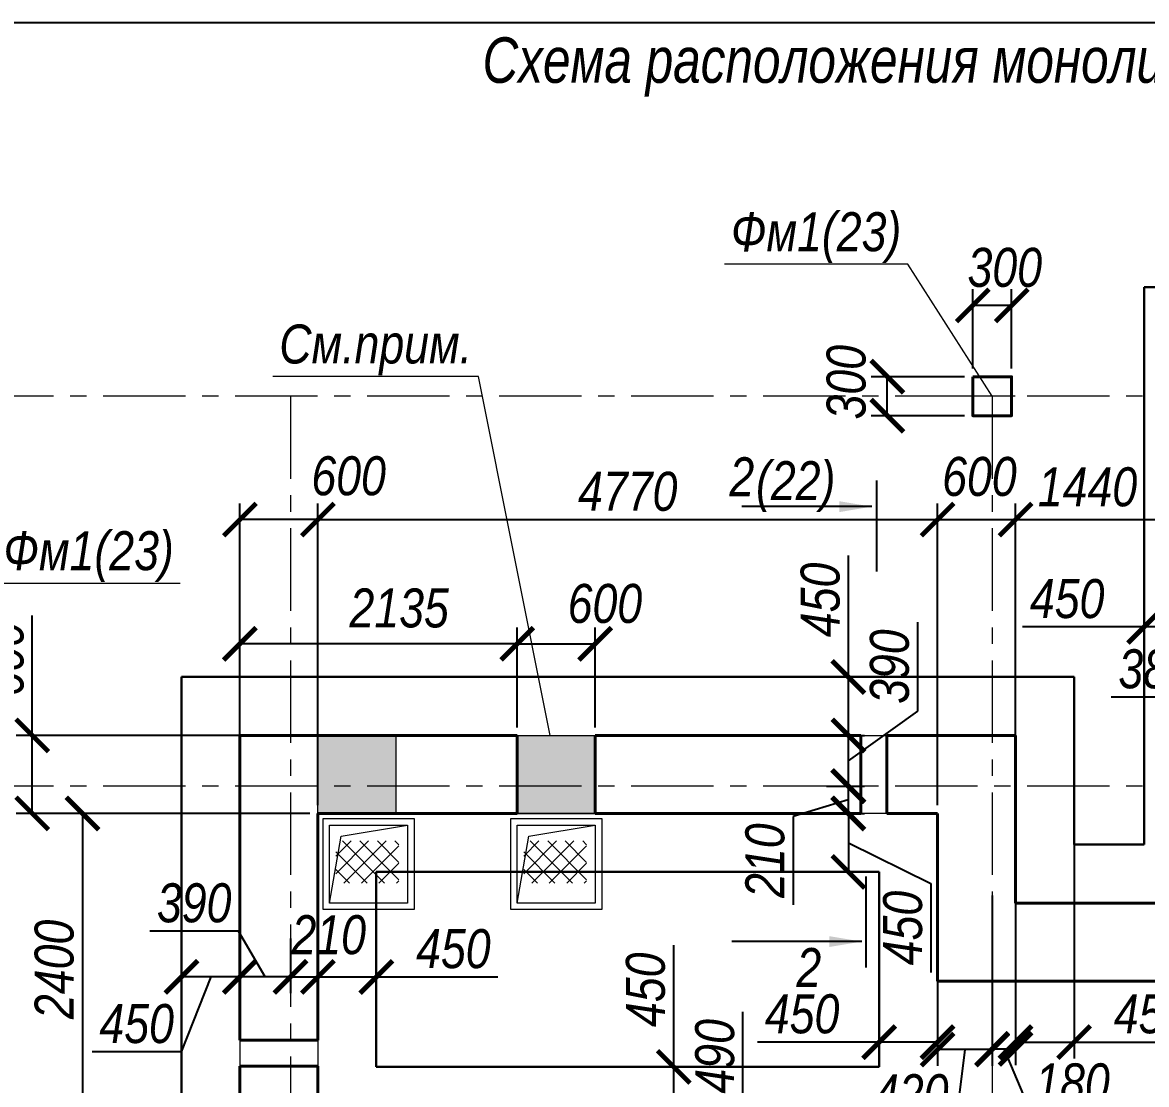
# Model space of a CAD drawing. Header units: millimetres. Extents: x 1582001 to 3303937, y 226471 to 491235.
# Drawn here: x 1798489 to 1807140, y 341973 to 350145 of the extents above; entities that cross this region are included whole.
import ezdxf

# ---------------------------------------------------------------- set-up
doc = ezdxf.new("R2010")
doc.units = ezdxf.units.MM
doc.linetypes.add('CENTER', pattern=[50.8, 31.75, -6.35, 6.35, -6.35])
doc.linetypes.add('DASHDOT', pattern=[25.4, 12.7, -6.35, 0, -6.35])
doc.layers.get('Defpoints').update_dxf_attribs({"color": 255, "lineweight": 30})
doc.layers.add('Spezifikazia', color=250, linetype='Continuous')
doc.layers.add('Формуляр', color=138, linetype='Continuous')
for name, color, linetype, lineweight in [('Оси', 251, 'CENTER', 9), ('Размеры', 7, 'Continuous', 18), ('средние', 92, 'Continuous', 30), ('Стены несущие', 7, 'Continuous', 40), ('Штриховка', 252, 'Continuous', 15)]:
    doc.layers.add(name, color=color, linetype=linetype, lineweight=lineweight)
doc.styles.get("Standard").update_dxf_attribs({"font": 'ARIALNI.TTF', "height": 300})
doc.styles.add('STYLE1', font='ARIALNI.TTF', dxfattribs={"height": 300})
doc.styles.add('Текст', font='ARIALNI.TTF')
doc.dimstyles.new('ISO-25', dxfattribs={"dimscale": 100, "dimtxt": 2.5, "dimasz": 2.5, "dimexe": 1.25, "dimexo": 0.625, "dimtad": 1, "dimdec": 0, "dimtxsty": 'Standard', "dimblk": 'ARCHTICK', "dimcen": 2.5, "dimadec": 0, "dimazin": 0, "dimtfac": 1, "dimtdec": 0, "dimtmove": 0, "dimatfit": 3, "dimfxl": 0, "dimarcsym": 0})

# ---------------------------------------------------------------- blocks, each defined once
blk = doc.blocks.new('_ArchTick')
at = {"color": 0, "linetype": 'ByBlock', "const_width": 0.15}
blk.add_lwpolyline([(-0.5, -0.5), (0.5, 0.5)], dxfattribs=at)
blk = doc.blocks.new('*D1359')
at = {"layer": 'Defpoints', "color": 0, "lineweight": -3, "transparency": 16777216}
for p in [(1805532, 346319.8), (1800762, 344058.8), (1805532, 344058.8)]:
    blk.add_point(p, dxfattribs=at)
at = {"layer": 'Размеры', "color": 0, "lineweight": -2, "transparency": 16777216}
for p, q in [((1800762, 344121.3), (1800762, 346444.8)), ((1805532, 344121.3), (1805532, 346444.8)), ((1800762, 346319.8), (1805532, 346319.8))]:
    blk.add_line(p, q, dxfattribs=at)
at = {"layer": 'Размеры', "color": 0, "lineweight": -2, "transparency": 16777216, "xscale": 250, "yscale": 250, "zscale": 250, "rotation": 180}
blk.add_blockref('_ArchTick', (1800762, 346319.8), dxfattribs=at)
at = {"layer": 'Размеры', "color": 0, "lineweight": -2, "transparency": 16777216, "xscale": 250, "yscale": 250, "zscale": 250}
blk.add_blockref('_ArchTick', (1805532, 346319.8), dxfattribs=at)
at = {"layer": 'Размеры', "color": 0, "transparency": 16777216, "insert": (1803147, 346535.5), "char_height": 300, "attachment_point": 5}
blk.add_mtext('4770', dxfattribs=at)
blk = doc.blocks.new('*D1360')
at = {"layer": 'Defpoints', "color": 0, "lineweight": -3, "transparency": 16777216}
for p in [(1800162, 346319.8), (1800162, 344058.8), (1800762, 344058.8)]:
    blk.add_point(p, dxfattribs=at)
at = {"layer": 'Размеры', "color": 0, "lineweight": -2, "transparency": 16777216}
for p, q in [((1800162, 344121.3), (1800162, 346444.8)), ((1800762, 344121.3), (1800762, 346444.8)), ((1800762, 346319.8), (1800162, 346319.8))]:
    blk.add_line(p, q, dxfattribs=at)
at = {"layer": 'Размеры', "color": 0, "lineweight": -2, "transparency": 16777216, "xscale": 250, "yscale": 250, "zscale": 250, "rotation": 180}
blk.add_blockref('_ArchTick', (1800162, 346319.8), dxfattribs=at)
at = {"layer": 'Размеры', "color": 0, "lineweight": -2, "transparency": 16777216, "xscale": 250, "yscale": 250, "zscale": 250}
blk.add_blockref('_ArchTick', (1800762, 346319.8), dxfattribs=at)
at = {"layer": 'Размеры', "color": 0, "transparency": 16777216, "insert": (1800999, 346654.8), "char_height": 300, "attachment_point": 5}
blk.add_mtext('600', dxfattribs=at)
blk = doc.blocks.new('*D1361')
at = {"layer": 'Defpoints', "color": 0, "lineweight": -3, "ltscale": 100, "transparency": 16777216}
for p in [(1806132, 346319.8), (1805532, 344058.8), (1806132, 344013.8)]:
    blk.add_point(p, dxfattribs=at)
at = {"layer": 'Размеры', "color": 0, "lineweight": -2, "ltscale": 100, "transparency": 16777216}
for p, q in [((1805532, 344121.3), (1805532, 346444.8)), ((1806132, 344076.3), (1806132, 346444.8)), ((1805532, 346319.8), (1806132, 346319.8))]:
    blk.add_line(p, q, dxfattribs=at)
at = {"layer": 'Размеры', "color": 0, "lineweight": -2, "ltscale": 100, "transparency": 16777216, "xscale": 250, "yscale": 250, "zscale": 250, "rotation": 180}
blk.add_blockref('_ArchTick', (1805532, 346319.8), dxfattribs=at)
at = {"layer": 'Размеры', "color": 0, "lineweight": -2, "ltscale": 100, "transparency": 16777216, "xscale": 250, "yscale": 250, "zscale": 250}
blk.add_blockref('_ArchTick', (1806132, 346319.8), dxfattribs=at)
at = {"layer": 'Размеры', "color": 0, "ltscale": 100, "transparency": 16777216, "insert": (1805853.9, 346649.6), "char_height": 300, "attachment_point": 5}
blk.add_mtext('600', dxfattribs=at)
blk = doc.blocks.new('*D1362')
at = {"layer": 'Defpoints', "color": 0, "lineweight": -3, "ltscale": 100, "transparency": 16777216}
for p in [(1807572, 346319.8), (1806132, 346090.2), (1807572, 345011.8)]:
    blk.add_point(p, dxfattribs=at)
at = {"layer": 'Размеры', "color": 0, "lineweight": -2, "ltscale": 100, "transparency": 16777216}
for p, q in [((1806132, 346152.7), (1806132, 346444.8)), ((1807572, 345074.3), (1807572, 346444.8)), ((1806132, 346319.8), (1807572, 346319.8))]:
    blk.add_line(p, q, dxfattribs=at)
at = {"layer": 'Размеры', "color": 0, "lineweight": -2, "ltscale": 100, "transparency": 16777216, "xscale": 250, "yscale": 250, "zscale": 250, "rotation": 180}
blk.add_blockref('_ArchTick', (1806132, 346319.8), dxfattribs=at)
at = {"layer": 'Размеры', "color": 0, "lineweight": -2, "ltscale": 100, "transparency": 16777216, "xscale": 250, "yscale": 250, "zscale": 250}
blk.add_blockref('_ArchTick', (1807572, 346319.8), dxfattribs=at)
at = {"layer": 'Размеры', "color": 0, "ltscale": 100, "transparency": 16777216, "insert": (1806685.8, 346570), "char_height": 300, "attachment_point": 5}
blk.add_mtext('1440', dxfattribs=at)
blk = doc.blocks.new('*D1363')
at = {"layer": 'Defpoints', "color": 0, "lineweight": -3, "transparency": 16777216}
for p in [(1801212, 342858.8), (1800762, 342800.7), (1801212, 342800.7)]:
    blk.add_point(p, dxfattribs=at)
at = {"layer": 'Размеры', "color": 0, "lineweight": -2, "transparency": 16777216}
for p, q in [((1800762, 342863.2), (1800762, 342925.7)), ((1800762, 342800.7), (1801212, 342800.7)), ((1801212, 342800.7), (1802147.9, 342800.7)), ((1801212, 342796.3), (1801212, 342675.7))]:
    blk.add_line(p, q, dxfattribs=at)
at = {"layer": 'Размеры', "color": 0, "lineweight": -2, "transparency": 16777216, "xscale": 250, "yscale": 250, "zscale": 250, "rotation": 180}
blk.add_blockref('_ArchTick', (1800762, 342800.7), dxfattribs=at)
at = {"layer": 'Размеры', "color": 0, "lineweight": -2, "transparency": 16777216, "xscale": 250, "yscale": 250, "zscale": 250}
blk.add_blockref('_ArchTick', (1801212, 342800.7), dxfattribs=at)
at = {"layer": 'Размеры', "color": 0, "transparency": 16777216, "insert": (1801805, 343016.3), "char_height": 300, "attachment_point": 5}
blk.add_mtext('450', dxfattribs=at)
blk = doc.blocks.new('*D1364')
at = {"layer": 'Defpoints', "color": 0, "lineweight": -3, "transparency": 16777216}
for p in [(1799712, 343069.2), (1800162, 343069.2), (1799712, 342801.8)]:
    blk.add_point(p, dxfattribs=at)
at = {"layer": 'Размеры', "color": 0, "lineweight": -2, "transparency": 16777216}
for p, q in [((1799712, 343006.7), (1799712, 342676.8)), ((1800162, 343006.7), (1800162, 342676.8)), ((1799937, 342801.8), (1799710.3, 342224.3)), ((1800162, 342801.8), (1799712, 342801.8)), ((1799710.3, 342224.3), (1799024.4, 342224.3))]:
    blk.add_line(p, q, dxfattribs=at)
at = {"layer": 'Размеры', "color": 0, "lineweight": -2, "transparency": 16777216, "xscale": 250, "yscale": 250, "zscale": 250, "rotation": 180}
blk.add_blockref('_ArchTick', (1799712, 342801.8), dxfattribs=at)
at = {"layer": 'Размеры', "color": 0, "lineweight": -2, "transparency": 16777216, "xscale": 250, "yscale": 250, "zscale": 250}
blk.add_blockref('_ArchTick', (1800162, 342801.8), dxfattribs=at)
at = {"layer": 'Размеры', "color": 0, "transparency": 16777216, "insert": (1799367.4, 342440), "char_height": 300, "attachment_point": 5}
blk.add_mtext('450', dxfattribs=at)
blk = doc.blocks.new('*D1365')
at = {"layer": 'Defpoints', "color": 0, "lineweight": -3, "transparency": 16777216}
for p in [(1805082, 343061.3), (1805532, 343061.3), (1805082, 342299.2)]:
    blk.add_point(p, dxfattribs=at)
at = {"layer": 'Размеры', "color": 0, "lineweight": -2, "transparency": 16777216}
for p, q in [((1805082, 342998.8), (1805082, 342174.2)), ((1805532, 342998.8), (1805532, 342174.2)), ((1805082, 342299.2), (1804146.1, 342299.2)), ((1805532, 342299.2), (1805082, 342299.2))]:
    blk.add_line(p, q, dxfattribs=at)
at = {"layer": 'Размеры', "color": 0, "lineweight": -2, "transparency": 16777216, "xscale": 250, "yscale": 250, "zscale": 250, "rotation": 180}
blk.add_blockref('_ArchTick', (1805082, 342299.2), dxfattribs=at)
at = {"layer": 'Размеры', "color": 0, "lineweight": -2, "transparency": 16777216, "xscale": 250, "yscale": 250, "zscale": 250}
blk.add_blockref('_ArchTick', (1805532, 342299.2), dxfattribs=at)
at = {"layer": 'Размеры', "color": 0, "transparency": 16777216, "insert": (1804489.1, 342514.9), "char_height": 300, "attachment_point": 5}
blk.add_mtext('450', dxfattribs=at)
blk = doc.blocks.new('*D1369')
at = {"layer": 'Defpoints', "color": 0, "lineweight": -3, "ltscale": 100, "transparency": 16777216}
for p in [(1807122, 345494.4), (1807572, 345494.4), (1807122, 344663.8)]:
    blk.add_point(p, dxfattribs=at)
at = {"layer": 'Размеры', "color": 0, "lineweight": -2, "ltscale": 100, "transparency": 16777216}
for p, q in [((1807122, 344726.3), (1807122, 345619.4)), ((1807572, 345556.9), (1807572, 345619.4)), ((1807122, 345494.4), (1806186.1, 345494.4)), ((1807572, 345494.4), (1807122, 345494.4))]:
    blk.add_line(p, q, dxfattribs=at)
at = {"layer": 'Размеры', "color": 0, "lineweight": -2, "ltscale": 100, "transparency": 16777216, "xscale": 250, "yscale": 250, "zscale": 250, "rotation": 180}
blk.add_blockref('_ArchTick', (1807122, 345494.4), dxfattribs=at)
at = {"layer": 'Размеры', "color": 0, "lineweight": -2, "ltscale": 100, "transparency": 16777216, "xscale": 250, "yscale": 250, "zscale": 250}
blk.add_blockref('_ArchTick', (1807572, 345494.4), dxfattribs=at)
at = {"layer": 'Размеры', "color": 0, "ltscale": 100, "transparency": 16777216, "insert": (1806529.1, 345710.1), "char_height": 300, "attachment_point": 5}
blk.add_mtext('450', dxfattribs=at)
blk = doc.blocks.new('*D1371')
at = {"layer": 'Defpoints', "color": 0, "lineweight": -3, "transparency": 16777216}
for p in [(1804845.5, 345108.8), (1804980.3, 345108.8), (1804980.3, 344658.8)]:
    blk.add_point(p, dxfattribs=at)
at = {"layer": 'Размеры', "color": 0, "lineweight": -2, "transparency": 16777216}
for p, q in [((1804845.5, 345108.8), (1804845.5, 346044.7)), ((1804917.8, 345108.8), (1804720.5, 345108.8)), ((1804845.5, 344658.8), (1804845.5, 345108.8)), ((1804917.8, 344658.8), (1804720.5, 344658.8))]:
    blk.add_line(p, q, dxfattribs=at)
at = {"layer": 'Размеры', "color": 0, "lineweight": -2, "transparency": 16777216, "xscale": 250, "yscale": 250, "zscale": 250}
for p, rotation in [((1804845.5, 345108.8), 90), ((1804845.5, 344658.8), 270)]:
    blk.add_blockref('_ArchTick', p, dxfattribs=dict(at, rotation=rotation))
at = {"layer": 'Размеры', "color": 0, "transparency": 16777216, "insert": (1804629.8, 345701.8), "char_height": 300, "attachment_point": 5, "rotation": 90}
blk.add_mtext('450', dxfattribs=at)
blk = doc.blocks.new('*D1372')
at = {"layer": 'Defpoints', "color": 0, "lineweight": -3, "transparency": 16777216}
for p in [(1804566.5, 344058.8), (1804566.5, 343608.8), (1804845.5, 343608.8)]:
    blk.add_point(p, dxfattribs=at)
at = {"layer": 'Размеры', "color": 0, "lineweight": -2, "transparency": 16777216}
for p, q in [((1804629, 344058.8), (1804970.5, 344058.8)), ((1804845.5, 344058.8), (1804845.5, 343608.8)), ((1804845.5, 343833.8), (1805480.2, 343520)), ((1804629, 343608.8), (1804970.5, 343608.8)), ((1805480.2, 343520), (1805480.2, 342834.1))]:
    blk.add_line(p, q, dxfattribs=at)
at = {"layer": 'Размеры', "color": 0, "lineweight": -2, "transparency": 16777216, "xscale": 250, "yscale": 250, "zscale": 250}
for p, rotation in [((1804845.5, 344058.8), 90), ((1804845.5, 343608.8), 270)]:
    blk.add_blockref('_ArchTick', p, dxfattribs=dict(at, rotation=rotation))
at = {"layer": 'Размеры', "color": 0, "transparency": 16777216, "insert": (1805264.5, 343177), "char_height": 300, "attachment_point": 5, "rotation": 90}
blk.add_mtext('450', dxfattribs=at)
blk = doc.blocks.new('*D1373')
at = {"layer": 'Defpoints', "color": 0, "lineweight": -3, "transparency": 16777216}
for p in [(1798564.3, 344658.8), (1800376.6, 344658.8), (1800762, 344058.8)]:
    blk.add_point(p, dxfattribs=at)
at = {"layer": 'Размеры', "color": 0, "lineweight": -2, "transparency": 16777216}
for p, q in [((1798564.3, 344658.8), (1798564.3, 345581.8)), ((1800314.1, 344658.8), (1798439.3, 344658.8)), ((1798564.3, 344058.8), (1798564.3, 344658.8)), ((1800699.5, 344058.8), (1798439.3, 344058.8))]:
    blk.add_line(p, q, dxfattribs=at)
at = {"layer": 'Размеры', "color": 0, "lineweight": -2, "transparency": 16777216, "xscale": 250, "yscale": 250, "zscale": 250}
for p, rotation in [((1798564.3, 344658.8), 90), ((1798564.3, 344058.8), 270)]:
    blk.add_blockref('_ArchTick', p, dxfattribs=dict(at, rotation=rotation))
at = {"layer": 'Размеры', "color": 0, "transparency": 16777216, "insert": (1798348.7, 345245.3), "char_height": 300, "attachment_point": 5, "rotation": 90}
blk.add_mtext('600', dxfattribs=at)
blk = doc.blocks.new('*D1374')
at = {"layer": 'Defpoints', "color": 0, "lineweight": -3, "transparency": 16777216}
for p in [(1800762, 344058.8), (1798949.8, 341658.8), (1800762, 341658.8)]:
    blk.add_point(p, dxfattribs=at)
at = {"layer": 'Размеры', "color": 0, "lineweight": -2, "transparency": 16777216}
for p, q in [((1800699.5, 344058.8), (1798824.8, 344058.8)), ((1798949.8, 344058.8), (1798949.8, 341658.8)), ((1800699.5, 341658.8), (1798824.8, 341658.8))]:
    blk.add_line(p, q, dxfattribs=at)
at = {"layer": 'Размеры', "color": 0, "lineweight": -2, "transparency": 16777216, "xscale": 250, "yscale": 250, "zscale": 250}
for p, rotation in [((1798949.8, 344058.8), 90), ((1798949.8, 341658.8), 270)]:
    blk.add_blockref('_ArchTick', p, dxfattribs=dict(at, rotation=rotation))
at = {"layer": 'Размеры', "color": 0, "transparency": 16777216, "insert": (1798734.1, 342858.8), "char_height": 300, "attachment_point": 5, "rotation": 90}
blk.add_mtext('2400', dxfattribs=at)
blk = doc.blocks.new('*D1382')
at = {"layer": 'Defpoints', "color": 0, "lineweight": -3, "transparency": 16777216}
for p in [(1802412.6, 342108.8), (1803500.6, 342108.8), (1802412.6, 341658.8)]:
    blk.add_point(p, dxfattribs=at)
at = {"layer": 'Размеры', "color": 0, "lineweight": -2, "transparency": 16777216}
for p, q in [((1803500.6, 342108.8), (1803500.6, 343044.7)), ((1802475.1, 342108.8), (1803625.6, 342108.8)), ((1803500.6, 341658.8), (1803500.6, 342108.8)), ((1802475.1, 341658.8), (1803625.6, 341658.8))]:
    blk.add_line(p, q, dxfattribs=at)
at = {"layer": 'Размеры', "color": 0, "lineweight": -2, "transparency": 16777216, "xscale": 250, "yscale": 250, "zscale": 250}
for p, rotation in [((1803500.6, 342108.8), 90), ((1803500.6, 341658.8), 270)]:
    blk.add_blockref('_ArchTick', p, dxfattribs=dict(at, rotation=rotation))
at = {"layer": 'Размеры', "color": 0, "transparency": 16777216, "insert": (1803284.9, 342701.8), "char_height": 300, "attachment_point": 5, "rotation": 90}
blk.add_mtext('450', dxfattribs=at)
blk = doc.blocks.new('*D1394')
at = {"layer": 'Defpoints', "color": 0, "lineweight": -3, "transparency": 16777216}
for p in [(1803391.8, 341658.8), (1803500.6, 341658.8), (1803297.3, 341168.8)]:
    blk.add_point(p, dxfattribs=at)
at = {"layer": 'Размеры', "color": 0, "lineweight": -2, "transparency": 16777216}
for p, q in [((1804033.8, 341846.8), (1804033.8, 342532.7)), ((1803500.6, 341413.8), (1804033.8, 341846.8)), ((1803454.3, 341658.8), (1803625.6, 341658.8)), ((1803500.6, 341168.8), (1803500.6, 341658.8)), ((1803359.8, 341168.8), (1803625.6, 341168.8))]:
    blk.add_line(p, q, dxfattribs=at)
at = {"layer": 'Размеры', "color": 0, "lineweight": -2, "transparency": 16777216, "xscale": 250, "yscale": 250, "zscale": 250}
for p, rotation in [((1803500.6, 341658.8), 90), ((1803500.6, 341168.8), 270)]:
    blk.add_blockref('_ArchTick', p, dxfattribs=dict(at, rotation=rotation))
at = {"layer": 'Размеры', "color": 0, "transparency": 16777216, "insert": (1803818.2, 342189.8), "char_height": 300, "attachment_point": 5, "rotation": 90}
blk.add_mtext('490', dxfattribs=at)
blk = doc.blocks.new('*D1396')
at = {"layer": 'Defpoints', "color": 0, "lineweight": -3, "transparency": 16777216}
for p in [(1804736.8, 344658.8), (1804845.5, 344658.8), (1804615.3, 344268.8)]:
    blk.add_point(p, dxfattribs=at)
at = {"layer": 'Размеры', "color": 0, "lineweight": -2, "transparency": 16777216}
for p, q in [((1805378.8, 344846.8), (1805378.8, 345529.7)), ((1804845.5, 344463.8), (1805378.8, 344846.8)), ((1804799.3, 344658.8), (1804970.5, 344658.8)), ((1804845.5, 344268.8), (1804845.5, 344658.8)), ((1804677.8, 344268.8), (1804970.5, 344268.8))]:
    blk.add_line(p, q, dxfattribs=at)
at = {"layer": 'Размеры', "color": 0, "lineweight": -2, "transparency": 16777216, "xscale": 250, "yscale": 250, "zscale": 250}
for p, rotation in [((1804845.5, 344658.8), 90), ((1804845.5, 344268.8), 270)]:
    blk.add_blockref('_ArchTick', p, dxfattribs=dict(at, rotation=rotation))
at = {"layer": 'Размеры', "color": 0, "transparency": 16777216, "insert": (1805163.1, 345188.2), "char_height": 300, "attachment_point": 5, "rotation": 90}
blk.add_mtext('390', dxfattribs=at)
blk = doc.blocks.new('*D1397')
at = {"layer": 'Defpoints', "color": 0, "lineweight": -3, "transparency": 16777216}
for p in [(1804615.3, 344268.8), (1804615.3, 344058.8), (1804842.9, 344058.8)]:
    blk.add_point(p, dxfattribs=at)
at = {"layer": 'Размеры', "color": 0, "lineweight": -2, "transparency": 16777216}
for p, q in [((1804677.8, 344268.8), (1804967.9, 344268.8)), ((1804842.9, 344268.8), (1804842.9, 344058.8)), ((1804842.9, 344163.8), (1804420, 344036.2)), ((1804420, 344036.2), (1804420, 343354.8)), ((1804677.8, 344058.8), (1804967.9, 344058.8))]:
    blk.add_line(p, q, dxfattribs=at)
at = {"layer": 'Размеры', "color": 0, "lineweight": -2, "transparency": 16777216, "xscale": 250, "yscale": 250, "zscale": 250}
for p, rotation in [((1804842.9, 344268.8), 90), ((1804842.9, 344058.8), 270)]:
    blk.add_blockref('_ArchTick', p, dxfattribs=dict(at, rotation=rotation))
at = {"layer": 'Размеры', "color": 0, "transparency": 16777216, "insert": (1804204.4, 343695.5), "char_height": 300, "attachment_point": 5, "rotation": 90}
blk.add_mtext('210', dxfattribs=at)
blk = doc.blocks.new('*D1398')
at = {"layer": 'Defpoints', "color": 0, "lineweight": -3, "transparency": 16777216}
for p in [(1800552, 343080.1), (1800762, 343080.1), (1800762, 342800.7)]:
    blk.add_point(p, dxfattribs=at)
at = {"layer": 'Размеры', "color": 0, "lineweight": -2, "transparency": 16777216}
for p, q in [((1800552, 343017.6), (1800552, 342675.7)), ((1800762, 343017.6), (1800762, 342675.7)), ((1800552, 342800.7), (1800762, 342800.7))]:
    blk.add_line(p, q, dxfattribs=at)
at = {"layer": 'Размеры', "color": 0, "lineweight": -2, "transparency": 16777216, "xscale": 250, "yscale": 250, "zscale": 250, "rotation": 180}
blk.add_blockref('_ArchTick', (1800552, 342800.7), dxfattribs=at)
at = {"layer": 'Размеры', "color": 0, "lineweight": -2, "transparency": 16777216, "xscale": 250, "yscale": 250, "zscale": 250}
blk.add_blockref('_ArchTick', (1800762, 342800.7), dxfattribs=at)
at = {"layer": 'Размеры', "color": 0, "transparency": 16777216, "insert": (1800845.7, 343123.8), "char_height": 300, "attachment_point": 5}
blk.add_mtext('210', dxfattribs=at)
blk = doc.blocks.new('*D1399')
at = {"layer": 'Defpoints', "color": 0, "lineweight": -3, "transparency": 16777216}
for p in [(1800162, 343160), (1800552, 343160), (1800162, 342801.8)]:
    blk.add_point(p, dxfattribs=at)
at = {"layer": 'Размеры', "color": 0, "lineweight": -2, "transparency": 16777216}
for p, q in [((1800151.4, 343153.3), (1799468.6, 343153.3)), ((1800357, 342801.8), (1800151.4, 343153.3)), ((1800162, 343097.5), (1800162, 342676.8)), ((1800552, 343097.5), (1800552, 342676.8)), ((1800552, 342801.8), (1800162, 342801.8))]:
    blk.add_line(p, q, dxfattribs=at)
at = {"layer": 'Размеры', "color": 0, "lineweight": -2, "transparency": 16777216, "xscale": 250, "yscale": 250, "zscale": 250, "rotation": 180}
blk.add_blockref('_ArchTick', (1800162, 342801.8), dxfattribs=at)
at = {"layer": 'Размеры', "color": 0, "lineweight": -2, "transparency": 16777216, "xscale": 250, "yscale": 250, "zscale": 250}
blk.add_blockref('_ArchTick', (1800552, 342801.8), dxfattribs=at)
at = {"layer": 'Размеры', "color": 0, "transparency": 16777216, "insert": (1799810, 343369), "char_height": 300, "attachment_point": 5}
blk.add_mtext('390', dxfattribs=at)
blk = doc.blocks.new('*D1400')
at = {"layer": 'Defpoints', "color": 0, "lineweight": -3, "ltscale": 100, "transparency": 16777216}
for p in [(1805532, 343120.2), (1805952, 343120.2), (1805532, 342241.6)]:
    blk.add_point(p, dxfattribs=at)
at = {"layer": 'Размеры', "color": 0, "lineweight": -2, "ltscale": 100, "transparency": 16777216}
for p, q in [((1805532, 343057.7), (1805532, 342116.6)), ((1805952, 343057.7), (1805952, 342116.6)), ((1805952, 342241.6), (1805532, 342241.6)), ((1805742, 342241.6), (1805672.6, 341684.4)), ((1805672.6, 341684.4), (1804986.7, 341684.4))]:
    blk.add_line(p, q, dxfattribs=at)
at = {"layer": 'Размеры', "color": 0, "lineweight": -2, "ltscale": 100, "transparency": 16777216, "xscale": 250, "yscale": 250, "zscale": 250, "rotation": 180}
blk.add_blockref('_ArchTick', (1805532, 342241.6), dxfattribs=at)
at = {"layer": 'Размеры', "color": 0, "lineweight": -2, "ltscale": 100, "transparency": 16777216, "xscale": 250, "yscale": 250, "zscale": 250}
blk.add_blockref('_ArchTick', (1805952, 342241.6), dxfattribs=at)
at = {"layer": 'Размеры', "color": 0, "ltscale": 100, "transparency": 16777216, "insert": (1805329.6, 341900.1), "char_height": 300, "attachment_point": 5}
blk.add_mtext('420', dxfattribs=at)
blk = doc.blocks.new('*D1401')
at = {"layer": 'Defpoints', "color": 0, "lineweight": -3, "ltscale": 100, "transparency": 16777216}
for p in [(1805952, 343491), (1806132, 343491), (1806132, 342246.7)]:
    blk.add_point(p, dxfattribs=at)
at = {"layer": 'Размеры', "color": 0, "lineweight": -2, "ltscale": 100, "transparency": 16777216}
for p, q in [((1805952, 343428.5), (1805952, 342121.7)), ((1806132, 343428.5), (1806132, 342121.7)), ((1805952, 342246.7), (1806132, 342246.7)), ((1806042, 342246.7), (1806244.8, 341767.8)), ((1806244.8, 341767.8), (1806895.5, 341767.8))]:
    blk.add_line(p, q, dxfattribs=at)
at = {"layer": 'Размеры', "color": 0, "lineweight": -2, "ltscale": 100, "transparency": 16777216, "xscale": 250, "yscale": 250, "zscale": 250, "rotation": 180}
blk.add_blockref('_ArchTick', (1805952, 342246.7), dxfattribs=at)
at = {"layer": 'Размеры', "color": 0, "lineweight": -2, "ltscale": 100, "transparency": 16777216, "xscale": 250, "yscale": 250, "zscale": 250}
blk.add_blockref('_ArchTick', (1806132, 342246.7), dxfattribs=at)
at = {"layer": 'Размеры', "color": 0, "ltscale": 100, "transparency": 16777216, "insert": (1806570.2, 341983.5), "char_height": 300, "attachment_point": 5}
blk.add_mtext('180', dxfattribs=at)
blk = doc.blocks.new('*D1402')
at = {"layer": 'Defpoints', "color": 0, "lineweight": -3, "transparency": 16777216}
for p in [(1806132, 343897.3), (1806582, 343897.3), (1806582, 342299.2)]:
    blk.add_point(p, dxfattribs=at)
at = {"layer": 'Размеры', "color": 0, "lineweight": -2, "transparency": 16777216}
for p, q in [((1806132, 343834.8), (1806132, 342174.2)), ((1806582, 343834.8), (1806582, 342174.2)), ((1806132, 342299.2), (1806582, 342299.2)), ((1806582, 342299.2), (1807517.9, 342299.2))]:
    blk.add_line(p, q, dxfattribs=at)
at = {"layer": 'Размеры', "color": 0, "lineweight": -2, "transparency": 16777216, "xscale": 250, "yscale": 250, "zscale": 250, "rotation": 180}
blk.add_blockref('_ArchTick', (1806132, 342299.2), dxfattribs=at)
at = {"layer": 'Размеры', "color": 0, "lineweight": -2, "transparency": 16777216, "xscale": 250, "yscale": 250, "zscale": 250}
blk.add_blockref('_ArchTick', (1806582, 342299.2), dxfattribs=at)
at = {"layer": 'Размеры', "color": 0, "transparency": 16777216, "insert": (1807175, 342514.9), "char_height": 300, "attachment_point": 5}
blk.add_mtext('450', dxfattribs=at)
blk = doc.blocks.new('*D1403')
at = {"layer": 'Defpoints', "color": 0, "lineweight": -3, "transparency": 16777216}
for p in [(1807572, 345872.2), (1807952, 345872.2), (1807572, 345494.4)]:
    blk.add_point(p, dxfattribs=at)
at = {"layer": 'Размеры', "color": 0, "lineweight": -2, "transparency": 16777216}
for p, q in [((1807572, 345809.7), (1807572, 345369.4)), ((1807952, 345809.7), (1807952, 345369.4)), ((1807762, 345494.4), (1807551.6, 344953.9)), ((1807952, 345494.4), (1807572, 345494.4)), ((1807551.6, 344953.9), (1806868.8, 344953.9))]:
    blk.add_line(p, q, dxfattribs=at)
at = {"layer": 'Размеры', "color": 0, "lineweight": -2, "transparency": 16777216, "xscale": 250, "yscale": 250, "zscale": 250, "rotation": 180}
blk.add_blockref('_ArchTick', (1807572, 345494.4), dxfattribs=at)
at = {"layer": 'Размеры', "color": 0, "lineweight": -2, "transparency": 16777216, "xscale": 250, "yscale": 250, "zscale": 250}
blk.add_blockref('_ArchTick', (1807952, 345494.4), dxfattribs=at)
at = {"layer": 'Размеры', "color": 0, "transparency": 16777216, "insert": (1807210.2, 345169.6), "char_height": 300, "attachment_point": 5}
blk.add_mtext('380', dxfattribs=at)
blk = doc.blocks.new('*D1501')
at = {"layer": 'Defpoints', "color": 0, "lineweight": -3, "transparency": 16777216}
for p in [(1805802, 347967.5), (1805802, 347418.8), (1806102, 347418.8)]:
    blk.add_point(p, dxfattribs=at)
at = {"layer": 'Размеры', "color": 0, "lineweight": -2, "transparency": 16777216}
for p, q in [((1805802, 347481.3), (1805802, 348092.5)), ((1806102, 347481.3), (1806102, 348092.5)), ((1806102, 347967.5), (1805802, 347967.5))]:
    blk.add_line(p, q, dxfattribs=at)
at = {"layer": 'Размеры', "color": 0, "lineweight": -2, "transparency": 16777216, "xscale": 250, "yscale": 250, "zscale": 250, "rotation": 180}
blk.add_blockref('_ArchTick', (1805802, 347967.5), dxfattribs=at)
at = {"layer": 'Размеры', "color": 0, "lineweight": -2, "transparency": 16777216, "xscale": 250, "yscale": 250, "zscale": 250}
blk.add_blockref('_ArchTick', (1806102, 347967.5), dxfattribs=at)
at = {"layer": 'Размеры', "color": 0, "transparency": 16777216, "insert": (1806049.2, 348258.7), "char_height": 300, "attachment_point": 5}
blk.add_mtext('300', dxfattribs=at)
blk = doc.blocks.new('*D1502')
at = {"layer": 'Defpoints', "color": 0, "lineweight": -3, "ltscale": 100, "transparency": 16777216}
for p in [(1805145.1, 347418.8), (1805802, 347418.8), (1805802, 347118.8)]:
    blk.add_point(p, dxfattribs=at)
at = {"layer": 'Размеры', "color": 0, "lineweight": -2, "ltscale": 100, "transparency": 16777216}
for p, q in [((1805739.5, 347418.8), (1805020.1, 347418.8)), ((1805145.1, 347118.8), (1805145.1, 347418.8)), ((1805739.5, 347118.8), (1805020.1, 347118.8))]:
    blk.add_line(p, q, dxfattribs=at)
at = {"layer": 'Размеры', "color": 0, "lineweight": -2, "ltscale": 100, "transparency": 16777216, "xscale": 250, "yscale": 250, "zscale": 250}
for p, rotation in [((1805145.1, 347418.8), 90), ((1805145.1, 347118.8), 270)]:
    blk.add_blockref('_ArchTick', p, dxfattribs=dict(at, rotation=rotation))
at = {"layer": 'Размеры', "color": 0, "ltscale": 100, "transparency": 16777216, "insert": (1804829.7, 347376.9), "char_height": 300, "attachment_point": 5, "rotation": 90}
blk.add_mtext('300', dxfattribs=at)
blk = doc.blocks.new('*D1793')
at = {"layer": 'Defpoints', "color": 0, "lineweight": -3, "ltscale": 100, "transparency": 16777216}
for p in [(1800162, 345364.1), (1800162, 344658.8), (1802297, 344658.8)]:
    blk.add_point(p, dxfattribs=at)
at = {"layer": 'Размеры', "color": 0, "lineweight": -2, "ltscale": 100, "transparency": 16777216}
for p, q in [((1800162, 344721.3), (1800162, 345489.1)), ((1802297, 344721.3), (1802297, 345489.1)), ((1802297, 345364.1), (1800162, 345364.1))]:
    blk.add_line(p, q, dxfattribs=at)
at = {"layer": 'Размеры', "color": 0, "lineweight": -2, "ltscale": 100, "transparency": 16777216, "xscale": 250, "yscale": 250, "zscale": 250, "rotation": 180}
blk.add_blockref('_ArchTick', (1800162, 345364.1), dxfattribs=at)
at = {"layer": 'Размеры', "color": 0, "lineweight": -2, "ltscale": 100, "transparency": 16777216, "xscale": 250, "yscale": 250, "zscale": 250}
blk.add_blockref('_ArchTick', (1802297, 345364.1), dxfattribs=at)
at = {"layer": 'Размеры', "color": 0, "ltscale": 100, "transparency": 16777216, "insert": (1801387.7, 345638), "char_height": 300, "attachment_point": 5}
blk.add_mtext('2135', dxfattribs=at)
blk = doc.blocks.new('*D1794')
at = {"layer": 'Defpoints', "color": 0, "lineweight": -3, "ltscale": 100, "transparency": 16777216}
for p in [(1802897, 345364.1), (1802297, 344658.8), (1802897, 344658.8)]:
    blk.add_point(p, dxfattribs=at)
at = {"layer": 'Размеры', "color": 0, "lineweight": -2, "ltscale": 100, "transparency": 16777216}
for p, q in [((1802297, 344721.3), (1802297, 345489.1)), ((1802897, 344721.3), (1802897, 345489.1)), ((1802297, 345364.1), (1802897, 345364.1))]:
    blk.add_line(p, q, dxfattribs=at)
at = {"layer": 'Размеры', "color": 0, "lineweight": -2, "ltscale": 100, "transparency": 16777216, "xscale": 250, "yscale": 250, "zscale": 250, "rotation": 180}
blk.add_blockref('_ArchTick', (1802297, 345364.1), dxfattribs=at)
at = {"layer": 'Размеры', "color": 0, "lineweight": -2, "ltscale": 100, "transparency": 16777216, "xscale": 250, "yscale": 250, "zscale": 250}
blk.add_blockref('_ArchTick', (1802897, 345364.1), dxfattribs=at)
at = {"layer": 'Размеры', "color": 0, "ltscale": 100, "transparency": 16777216, "insert": (1802971.4, 345672.5), "char_height": 300, "attachment_point": 5}
blk.add_mtext('600', dxfattribs=at)

msp = doc.modelspace()

# ---------------------------------------------------------------- hatches: boundary and pattern name
at = {"layer": 'Размеры', "ltscale": 100}
for points in [[(1800762, 344658.8), (1801362, 344658.8), (1801362, 344058.8), (1800762, 344058.8)], [(1802297, 344658.8), (1802897, 344658.8), (1802897, 344058.8), (1802297, 344058.8)]]:
    msp.add_hatch(color=256, dxfattribs=at).paths.add_polyline_path(points)
at = {"layer": 'Штриховка', "ltscale": 100}
h = msp.add_hatch(dxfattribs=at)
h.set_pattern_fill('ANSI37', color=256, scale=30, style=0)
h.set_pattern_definition([(45, (846607.87, 839254.13), (-67.351921, 67.351921), []), (135, (846607.87, 839254.13), (-67.351921, -67.351921), [])])
h.paths.add_polyline_path([(1801385.2, 343846.8), (1801063.2, 343846.8), (1801063.2, 343621.5), (1801385.2, 343621.5)])
h.paths.add_polyline_path([(1801063.2, 343846.8), (1800900.9, 343846.8), (1800900.9, 343621.5), (1801063.2, 343621.5)])
h.paths.add_polyline_path([(1801063.2, 343621.5), (1800900.9, 343621.5), (1800900.9, 343522.2), (1801063.2, 343522.2)])
h.paths.add_polyline_path([(1801385.2, 343621.5), (1801063.2, 343621.5), (1801063.2, 343522.2), (1801385.2, 343522.2)])
h = msp.add_hatch(dxfattribs=at)
h.set_pattern_fill('ANSI37', color=256, scale=30, style=0)
h.set_pattern_definition([(45, (848053.07, 839254.13), (-67.351921, 67.351921), []), (135, (848053.07, 839254.13), (-67.351921, -67.351921), [])])
h.paths.add_polyline_path([(1802830.4, 343846.8), (1802508.4, 343846.8), (1802508.4, 343621.5), (1802830.4, 343621.5)])
h.paths.add_polyline_path([(1802508.4, 343846.8), (1802346.1, 343846.8), (1802346.1, 343621.5), (1802508.4, 343621.5)])
h.paths.add_polyline_path([(1802508.4, 343621.5), (1802346.1, 343621.5), (1802346.1, 343522.2), (1802508.4, 343522.2)])
h.paths.add_polyline_path([(1802830.4, 343621.5), (1802508.4, 343621.5), (1802508.4, 343522.2), (1802830.4, 343522.2)])

# ---------------------------------------------------------------- linework, layer by layer
at = {"layer": 'Оси', "ltscale": 20}
for p, q in [((1812952, 347268.8), (1794888.4, 347268.8)), ((1800552, 347268.8), (1800552, 325532.6)), ((1805952, 347268.8), (1805952, 325532.6)), ((1812952, 344268.8), (1794888.4, 344268.8))]:
    msp.add_line(p, q, dxfattribs=at)
at = {"layer": 'Оси', "linetype": 'DASHDOT', "ltscale": 50}
msp.add_line((1806128.6, 347268.8), (1805775.4, 347268.8), dxfattribs=at)
at = {"layer": 'Размеры', "lineweight": 9, "ltscale": 100}
for p, q in [((1805302.6, 348285), (1803891.7, 348285)), ((1805952, 347268.8), (1805302.6, 348285)), ((1798292.4, 345830.7), (1799703.3, 345830.7))]:
    msp.add_line(p, q, dxfattribs=at)
at = {"layer": 'Размеры', "linetype": 'Continuous', "ltscale": 100}
for p, q in [((1801999, 347421), (1800415.3, 347421)), ((1802550.8, 344658.8), (1801999, 347421))]:
    msp.add_line(p, q, dxfattribs=at)
at = {"layer": 'Размеры', "linetype": 'Continuous', "lineweight": 25, "ltscale": 100}
for p, q in [((1805060.5, 346619.4), (1805060.5, 345919.4)), ((1805025.5, 346419.4), (1804025.5, 346419.4)), ((1804983.3, 342872.9), (1804983.3, 343572.9)), ((1804948.3, 343072.9), (1803948.3, 343072.9))]:
    msp.add_line(p, q, dxfattribs=at)
at = {"layer": 'Размеры', "ltscale": 100}
for p, q in [((1800762, 344658.8), (1801362, 344658.8)), ((1802297, 344658.8), (1802897, 344658.8)), ((1802662, 344658.8), (1802897, 344658.8)), ((1804942, 344658.8), (1805142, 344658.8)), ((1802297, 344058.8), (1802897, 344058.8)), ((1802897, 344058.8), (1802662, 344058.8)), ((1805142, 344058.8), (1804942, 344058.8)), ((1800940.4, 343883.3), (1801452, 343968.8)), ((1802385.6, 343883.3), (1802897.2, 343968.8)), ((1800852, 343368.8), (1800940.4, 343883.3)), ((1802297.2, 343368.8), (1802385.6, 343883.3))]:
    msp.add_line(p, q, dxfattribs=at)
at = {"layer": 'Размеры'}
for p, q in [((1800162, 342313.8), (1800162, 342113.8)), ((1800762, 342313.8), (1800762, 342113.8))]:
    msp.add_line(p, q, dxfattribs=at)
at = {"layer": 'Размеры', "ltscale": 100}
for points in [[(1800762, 344658.8), (1801362, 344658.8), (1801362, 344058.8), (1800762, 344058.8)], [(1802297, 344658.8), (1802897, 344658.8), (1802897, 344058.8), (1802297, 344058.8)], [(1800802, 344018.8), (1801502, 344018.8), (1801502, 343318.8), (1800802, 343318.8)], [(1802247.2, 344018.8), (1802947.2, 344018.8), (1802947.2, 343318.8), (1802247.2, 343318.8)], [(1800852, 343968.8), (1801452, 343968.8), (1801452, 343368.8), (1800852, 343368.8)], [(1802297.2, 343968.8), (1802897.2, 343968.8), (1802897.2, 343368.8), (1802297.2, 343368.8)]]:
    msp.add_lwpolyline(points, close=True, dxfattribs=at)
at = {"layer": 'Размеры', "linetype": 'Continuous', "lineweight": 25, "ltscale": 100}
for points in [[(1805025.5, 346419.4), (1804775.1, 346377.5), (1804775.1, 346461.3)], [(1804948.3, 343072.9), (1804697.9, 343031), (1804697.9, 343114.8)]]:
    msp.add_solid(points, dxfattribs=at)
at = {"layer": 'средние'}
for p, q in [((1807122, 343818.8), (1807122, 348108.8)), ((1807122, 348108.8), (1813602, 348108.8)), ((1799712, 345108.8), (1806582, 345108.8)), ((1799712, 345108.8), (1799712, 338118.8)), ((1806582, 345108.8), (1806582, 343818.8)), ((1806582, 343818.8), (1807122, 343818.8)), ((1801212, 343608.8), (1805082, 343608.8)), ((1801212, 343608.8), (1801212, 342108.8)), ((1805082, 343608.8), (1805082, 342108.8)), ((1801212, 342108.8), (1805082, 342108.8))]:
    msp.add_line(p, q, dxfattribs=at)
at = {"layer": 'Стены несущие'}
for p, q in [((1800162, 344658.8), (1802297, 344658.8)), ((1800162, 344658.8), (1800162, 342313.8)), ((1802297, 344658.8), (1802297, 344058.8)), ((1802897, 344658.8), (1804942, 344658.8)), ((1802897, 344658.8), (1802897, 344058.8)), ((1804942, 344658.8), (1804942, 344058.8)), ((1805142, 344658.8), (1806132, 344658.8)), ((1805142, 344658.8), (1805142, 344058.8)), ((1806132, 344658.8), (1806132, 343368.8)), ((1800762, 344058.8), (1802297, 344058.8)), ((1800762, 344058.8), (1800762, 342313.8)), ((1802897, 344058.8), (1804942, 344058.8)), ((1805142, 344058.8), (1805532, 344058.8)), ((1805532, 344058.8), (1805532, 342768.8)), ((1806132, 343368.8), (1807572, 343368.8)), ((1805532, 342768.8), (1807572, 342768.8)), ((1800762, 342313.8), (1800162, 342313.8)), ((1800162, 342113.8), (1800162, 340158.8)), ((1800762, 342113.8), (1800162, 342113.8)), ((1800762, 342113.8), (1800762, 341658.8))]:
    msp.add_line(p, q, dxfattribs=at)
msp.add_lwpolyline([(1805802, 347418.8), (1806102, 347418.8), (1806102, 347118.8), (1805802, 347118.8)], close=True, dxfattribs=at)
at = {"layer": 'Формуляр', "color": 0}
msp.add_lwpolyline([(1794000.5, 321455), (1794000.5, 350144.9), (1833500.4, 350144.9), (1833500.4, 321455)], close=True, dxfattribs=at)

# ---------------------------------------------------------------- texts
at = {"layer": 'Spezifikazia', "ltscale": 500, "style": 'STYLE1', "width": 0.95}
msp.add_text('Схема расположения монолитных фундаментов', height=350, dxfattribs=at).set_placement((1802029.2, 349680.6))
at = {"layer": 'Размеры', "lineweight": 9, "ltscale": 100, "style": 'Текст'}
for p in [(1803941.7, 348385), (1798342.4, 345930.7)]:
    msp.add_text('Фм1(23)', height=300, dxfattribs=at).set_placement(p)
at = {"layer": 'Размеры', "linetype": 'Continuous', "ltscale": 100, "style": 'Текст'}
msp.add_text('См.прим.', height=300, dxfattribs=at).set_placement((1800465.3, 347521))
at = {"layer": 'Размеры', "linetype": 'Continuous', "lineweight": 25, "ltscale": 100}
for s, p in [('2', (1803929.7, 346499.2)), ('(22)', (1804134.4, 346469.4)), ('2', (1804445.1, 342722.9))]:
    msp.add_text(s, height=300, dxfattribs=at).set_placement(p)

# ---------------------------------------------------------------- dimensions: what is measured, and where the dimension line sits
at = {"layer": 'Размеры'}
for base, p1, p2, override, picture, middle in [((1805802, 347967.5), (1806102, 347418.8), (1805802, 347418.8), {"dimscale": 100, "dimlfac": 1, "dimtxsty": 'Standard', "dimblk1": 'ArchTick', "dimblk2": 'ArchTick', "dimsah": 1, "dimtmove": 2, "dimtolj": 0}, '*D1501', (1806049.2, 348258.7)), ((1800162, 346319.8), (1800762, 344058.8), (1800162, 344058.8), {"dimscale": 100, "dimlfac": 1, "dimtxsty": 'Standard', "dimblk1": 'ArchTick', "dimblk2": 'ArchTick', "dimsah": 1, "dimtmove": 2, "dimtolj": 0}, '*D1360', (1800999, 346654.8)), ((1807572, 345494.4), (1807952, 345872.2), (1807572, 345872.2), {"dimscale": 100, "dimlfac": 1, "dimtxsty": 'Standard', "dimblk1": 'ArchTick', "dimblk2": 'ArchTick', "dimsah": 1, "dimtmove": 1, "dimtolj": 0}, '*D1403', (1807489.1, 344953.9)), ((1800162, 342801.8), (1800552, 343160), (1800162, 343160), {"dimscale": 100, "dimlfac": 1, "dimtxsty": 'Standard', "dimblk1": 'ArchTick', "dimblk2": 'ArchTick', "dimsah": 1, "dimtmove": 1, "dimtolj": 0}, '*D1399', (1800088.9, 343153.3)), ((1800762, 342800.7), (1800552, 343080.1), (1800762, 343080.1), {"dimblk1": 'ArchTick', "dimblk2": 'ArchTick', "dimsah": 1, "dimtmove": 2}, '*D1398', (1800845.7, 343123.8)), ((1799712, 342801.8), (1800162, 343069.2), (1799712, 343069.2), {"dimscale": 100, "dimtmove": 1}, '*D1364', (1799647.8, 342224.3))]:
    dim = msp.add_linear_dim(base=base, p1=p1, p2=p2, dimstyle='ISO-25', override=override, dxfattribs=at)
    dim.commit()
    dim.dimension.update_dxf_attribs({"geometry": picture, "text_midpoint": middle, "dimtype": 160})
at = {"layer": 'Размеры', "ltscale": 100}
dim = msp.add_linear_dim(base=(1805145.1, 347418.8), p1=(1805802, 347118.8), p2=(1805802, 347418.8), angle=90, dimstyle='ISO-25', override={"dimscale": 100, "dimtmove": 2, "dimfxl": 100, "dimfxlon": 1, "dimarcsym": 1}, dxfattribs=at)
dim.commit()
dim.dimension.update_dxf_attribs({"geometry": '*D1502', "text_midpoint": (1804829.7, 347376.9), "dimtype": 160})
for base, p1, p2, override, picture, middle in [((1806132, 346319.8), (1805532, 344058.8), (1806132, 344013.8), {"dimscale": 100, "dimlfac": 1, "dimtxsty": 'Standard', "dimblk1": 'ArchTick', "dimblk2": 'ArchTick', "dimsah": 1, "dimtmove": 2, "dimtolj": 0}, '*D1361', (1805853.9, 346649.6)), ((1807572, 346319.8), (1806132, 346090.2), (1807572, 345011.8), {"dimscale": 100, "dimlfac": 1, "dimtxsty": 'Standard', "dimblk1": 'ArchTick', "dimblk2": 'ArchTick', "dimsah": 1, "dimtmove": 2, "dimtolj": 0}, '*D1362', (1806685.8, 346570)), ((1800162, 345364.1), (1802297, 344658.8), (1800162, 344658.8), {"dimtmove": 2}, '*D1793', (1801387.7, 345638)), ((1802897, 345364.1), (1802297, 344658.8), (1802897, 344658.8), {"dimtmove": 2}, '*D1794', (1802971.4, 345672.5)), ((1806132, 342246.7), (1805952, 343491), (1806132, 343491), {"dimscale": 100, "dimlfac": 1, "dimtxsty": 'Standard', "dimblk1": 'ArchTick', "dimblk2": 'ArchTick', "dimsah": 1, "dimtmove": 1, "dimtolj": 0}, '*D1401', (1806307.3, 341767.8)), ((1805532, 342241.6), (1805952, 343120.2), (1805532, 343120.2), {"dimscale": 100, "dimlfac": 1, "dimtxsty": 'Standard', "dimblk1": 'ArchTick', "dimblk2": 'ArchTick', "dimsah": 1, "dimtmove": 1, "dimtolj": 0}, '*D1400', (1805610.1, 341684.4))]:
    dim = msp.add_linear_dim(base=base, p1=p1, p2=p2, dimstyle='ISO-25', override=override, dxfattribs=at)
    dim.commit()
    dim.dimension.update_dxf_attribs({"geometry": picture, "text_midpoint": middle, "dimtype": 160})
at = {"layer": 'Размеры'}
for base, p1, p2, picture, middle in [((1805532, 346319.8), (1800762, 344058.8), (1805532, 344058.8), '*D1359', (1803147, 346535.5)), ((1806582, 342299.2), (1806132, 343897.3), (1806582, 343897.3), '*D1402', (1807175, 342514.9)), ((1801212, 342800.7), (1800762, 342800.7), (1801212, 342858.8), '*D1363', (1801805, 343016.3)), ((1805082, 342299.2), (1805532, 343061.3), (1805082, 343061.3), '*D1365', (1804489.1, 342514.9))]:
    dim = msp.add_linear_dim(base=base, p1=p1, p2=p2, dimstyle='ISO-25', override={"dimscale": 100, "dimlfac": 1, "dimtxsty": 'Standard', "dimblk1": 'ArchTick', "dimblk2": 'ArchTick', "dimsah": 1, "dimtmove": 0, "dimtolj": 0}, dxfattribs=at)
    dim.commit()
    dim.dimension.update_dxf_attribs({"geometry": picture, "text_midpoint": middle})
for base, p1, p2, picture, middle in [((1804845.5, 345108.8), (1804980.3, 344658.8), (1804980.3, 345108.8), '*D1371', (1804629.8, 345701.8)), ((1798564.3, 344658.8), (1800762, 344058.8), (1800376.6, 344658.8), '*D1373', (1798348.7, 345245.3)), ((1798949.8, 341658.8), (1800762, 344058.8), (1800762, 341658.8), '*D1374', (1798734.1, 342858.8)), ((1803500.6, 342108.8), (1802412.6, 341658.8), (1802412.6, 342108.8), '*D1382', (1803284.9, 342701.8))]:
    dim = msp.add_linear_dim(base=base, p1=p1, p2=p2, angle=90, dimstyle='ISO-25', override={"dimscale": 100, "dimlfac": 1, "dimtxsty": 'Standard', "dimblk1": 'ArchTick', "dimblk2": 'ArchTick', "dimsah": 1, "dimtmove": 0, "dimtolj": 0}, dxfattribs=at)
    dim.commit()
    dim.dimension.update_dxf_attribs({"geometry": picture, "text_midpoint": middle})
at = {"layer": 'Размеры', "ltscale": 100}
dim = msp.add_linear_dim(base=(1807122, 345494.4), p1=(1807572, 345494.4), p2=(1807122, 344663.8), dimstyle='ISO-25', override={"dimscale": 100, "dimlfac": 1, "dimtxsty": 'Standard', "dimblk1": 'ArchTick', "dimblk2": 'ArchTick', "dimsah": 1, "dimtmove": 0, "dimtolj": 0}, dxfattribs=at)
dim.commit()
dim.dimension.update_dxf_attribs({"geometry": '*D1369', "text_midpoint": (1806529.1, 345710.1)})
at = {"layer": 'Размеры'}
for base, p1, p2, picture, middle in [((1804845.5, 344658.8), (1804615.3, 344268.8), (1804736.8, 344658.8), '*D1396', (1805378.8, 344909.3)), ((1804842.9, 344058.8), (1804615.3, 344268.8), (1804615.3, 344058.8), '*D1397', (1804420, 343973.7)), ((1804845.5, 343608.8), (1804566.5, 344058.8), (1804566.5, 343608.8), '*D1372', (1805480.2, 343457.5)), ((1803500.6, 341658.8), (1803297.3, 341168.8), (1803391.8, 341658.8), '*D1394', (1804033.8, 341909.3))]:
    dim = msp.add_linear_dim(base=base, p1=p1, p2=p2, angle=90, dimstyle='ISO-25', override={"dimscale": 100, "dimlfac": 1, "dimtxsty": 'Standard', "dimblk1": 'ArchTick', "dimblk2": 'ArchTick', "dimsah": 1, "dimtmove": 1, "dimtolj": 0}, dxfattribs=at)
    dim.commit()
    dim.dimension.update_dxf_attribs({"geometry": picture, "text_midpoint": middle, "dimtype": 160})

doc.saveas('drawing.dxf')
